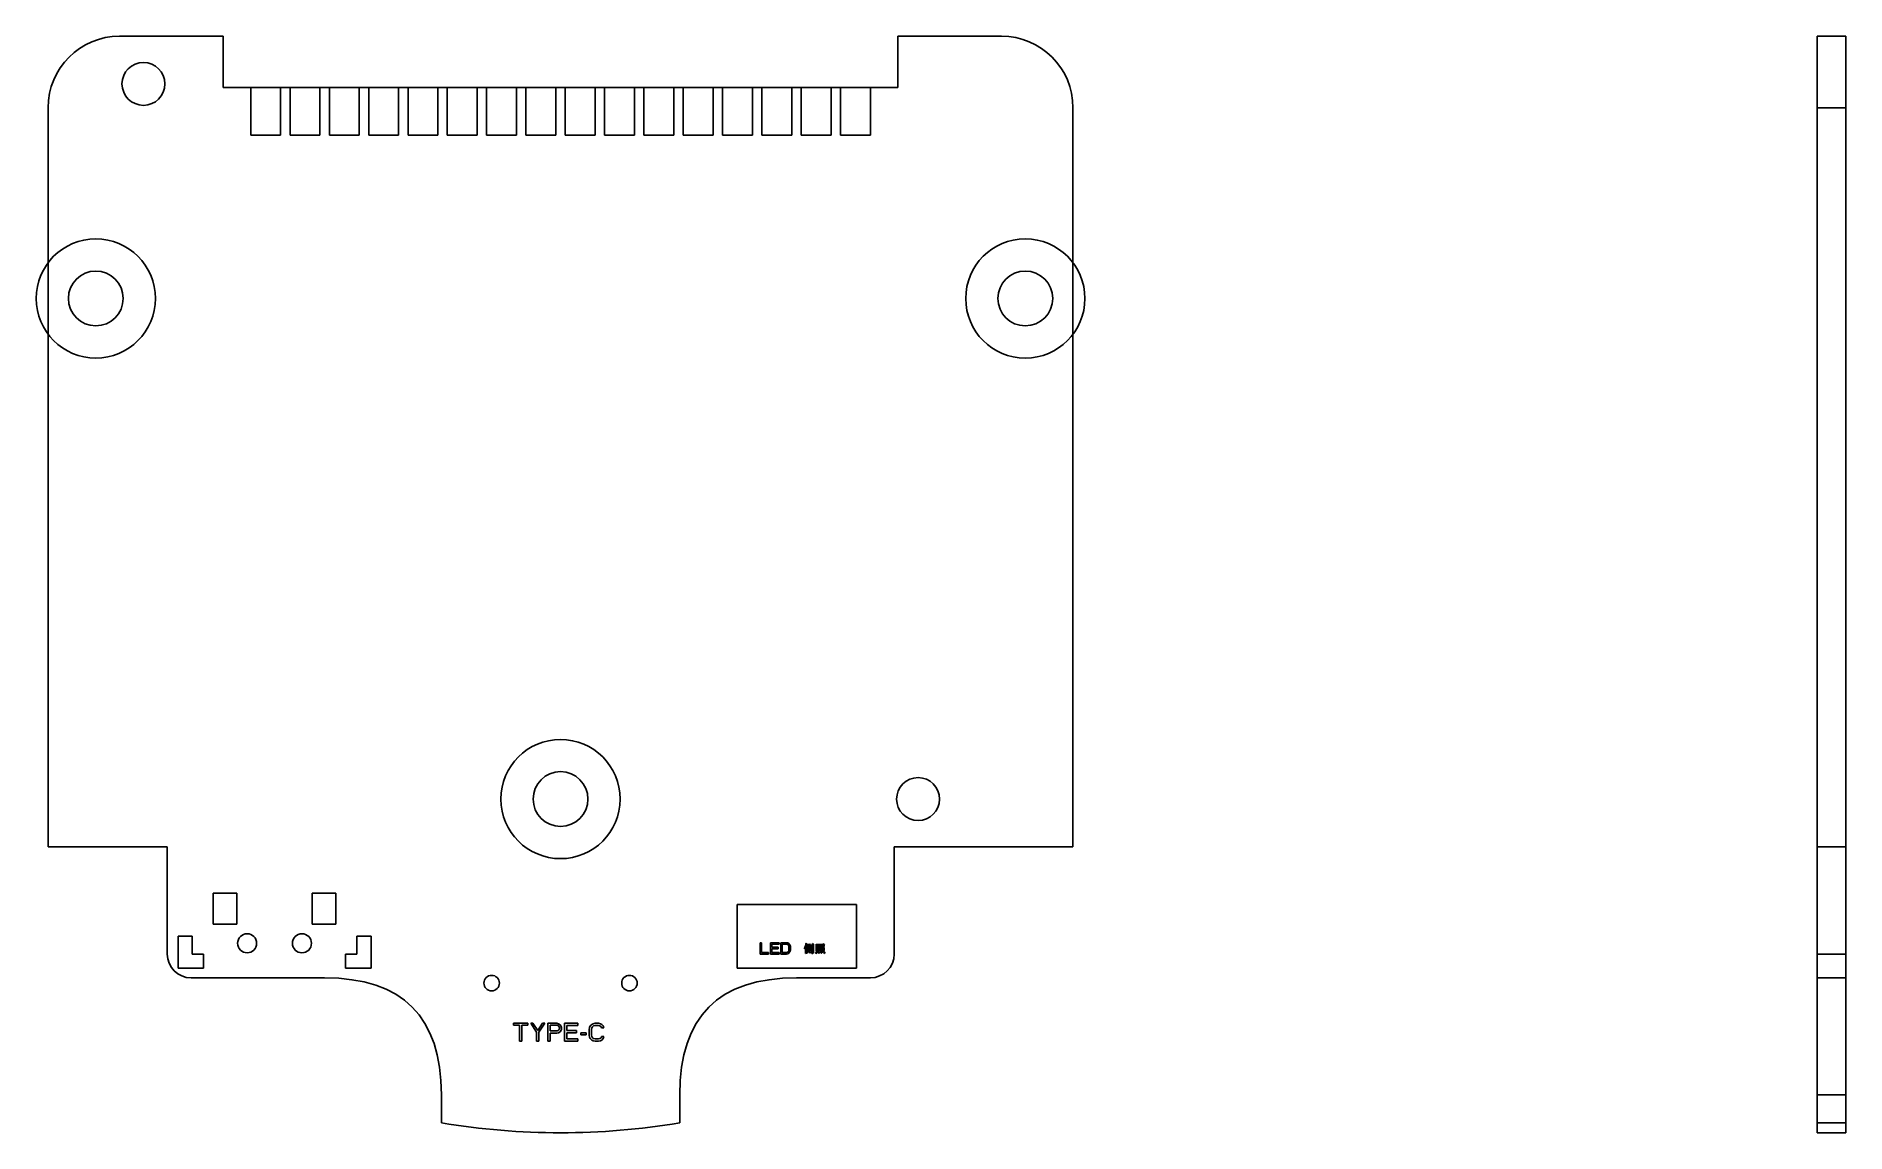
# Model space of a CAD drawing. Header units: millimetres. Extents: x 218 to 294, y 93.5 to 139.5.
import ezdxf

# ---------------------------------------------------------------- set-up
doc = ezdxf.new("R2010")
doc.units = ezdxf.units.MM

msp = doc.modelspace()

# ---------------------------------------------------------------- linework, layer by layer
at = {"color": 7, "linetype": 'Continuous'}
for p, q in [((225.895, 139.522), (221.545, 139.522)), ((225.895, 139.522), (225.895, 137.372)), ((254.195, 139.522), (254.195, 137.372)), ((258.545, 139.522), (254.195, 139.522)), ((292.772, 129.818), (292.772, 139.522)), ((292.772, 139.522), (293.972, 139.522)), ((293.972, 93.523), (293.972, 139.522)), ((225.895, 137.372), (227.045, 137.372)), ((228.295, 137.372), (228.695, 137.372)), ((229.945, 137.372), (230.345, 137.372)), ((231.595, 137.372), (231.995, 137.372)), ((233.245, 137.372), (233.645, 137.372)), ((234.895, 137.372), (235.295, 137.372)), ((236.545, 137.372), (236.945, 137.372)), ((238.195, 137.372), (238.595, 137.372)), ((239.845, 137.372), (240.245, 137.372)), ((241.495, 137.372), (241.895, 137.372)), ((243.145, 137.372), (243.545, 137.372)), ((244.795, 137.372), (245.195, 137.372)), ((246.445, 137.372), (246.845, 137.372)), ((248.095, 137.372), (248.495, 137.372)), ((249.745, 137.372), (250.145, 137.372)), ((251.395, 137.372), (251.795, 137.372)), ((253.045, 137.372), (254.195, 137.372)), ((218.545, 136.522), (218.545, 105.522)), ((261.545, 105.522), (261.545, 136.522)), ((292.772, 136.522), (293.972, 136.522)), ((292.772, 93.523), (292.772, 127.227)), ((218.545, 105.522), (223.545, 105.522)), ((223.545, 105.522), (223.545, 101.022)), ((261.545, 105.522), (254.045, 105.522)), ((254.045, 105.522), (254.045, 101.022)), ((293.972, 105.522), (292.772, 105.522)), ((293.972, 101.022), (292.772, 101.022)), ((224.545, 100.022), (230.145, 100.022)), ((293.972, 100.022), (292.772, 100.022)), ((235.045, 93.942), (235.045, 95.122)), ((245.045, 93.942), (245.045, 95.122)), ((292.772, 95.122), (293.972, 95.122)), ((293.972, 93.942), (292.772, 93.942)), ((293.972, 93.522), (292.772, 93.522))]:
    msp.add_line(p, q, dxfattribs=at)
at = {"color": 4, "linetype": 'Continuous'}
for p, q in [((227.045, 135.372), (227.045, 137.372)), ((227.045, 137.372), (228.295, 137.372)), ((228.295, 137.372), (228.295, 135.372)), ((228.695, 135.372), (228.695, 137.372)), ((228.695, 137.372), (229.945, 137.372)), ((229.945, 137.372), (229.945, 135.372)), ((230.345, 135.372), (230.345, 137.372)), ((230.345, 137.372), (231.595, 137.372)), ((231.595, 137.372), (231.595, 135.372)), ((231.995, 135.372), (231.995, 137.372)), ((231.995, 137.372), (233.245, 137.372)), ((233.245, 137.372), (233.245, 135.372)), ((233.645, 135.372), (233.645, 137.372)), ((233.645, 137.372), (234.895, 137.372)), ((234.895, 137.372), (234.895, 135.372)), ((235.295, 135.372), (235.295, 137.372)), ((235.295, 137.372), (236.545, 137.372)), ((236.545, 137.372), (236.545, 135.372)), ((236.945, 135.372), (236.945, 137.372)), ((236.945, 137.372), (238.195, 137.372)), ((238.195, 137.372), (238.195, 135.372)), ((238.595, 135.372), (238.595, 137.372)), ((238.595, 137.372), (239.845, 137.372)), ((239.845, 137.372), (239.845, 135.372)), ((240.245, 135.372), (240.245, 137.372)), ((240.245, 137.372), (241.495, 137.372)), ((241.495, 137.372), (241.495, 135.372)), ((241.895, 135.372), (241.895, 137.372)), ((241.895, 137.372), (243.145, 137.372)), ((243.145, 137.372), (243.145, 135.372)), ((243.545, 135.372), (243.545, 137.372)), ((243.545, 137.372), (244.795, 137.372)), ((244.795, 137.372), (244.795, 135.372)), ((245.195, 135.372), (245.195, 137.372)), ((245.195, 137.372), (246.445, 137.372)), ((246.445, 137.372), (246.445, 135.372)), ((246.845, 135.372), (246.845, 137.372)), ((246.845, 137.372), (248.095, 137.372)), ((248.095, 137.372), (248.095, 135.372)), ((248.495, 135.372), (248.495, 137.372)), ((248.495, 137.372), (249.745, 137.372)), ((249.745, 137.372), (249.745, 135.372)), ((250.145, 135.372), (250.145, 137.372)), ((250.145, 137.372), (251.395, 137.372)), ((251.395, 137.372), (251.395, 135.372)), ((251.795, 135.372), (251.795, 137.372)), ((251.795, 137.372), (253.045, 137.372)), ((253.045, 137.372), (253.045, 135.372)), ((228.295, 135.372), (227.045, 135.372)), ((229.945, 135.372), (228.695, 135.372)), ((231.595, 135.372), (230.345, 135.372)), ((233.245, 135.372), (231.995, 135.372)), ((234.895, 135.372), (233.645, 135.372)), ((236.545, 135.372), (235.295, 135.372)), ((238.195, 135.372), (236.945, 135.372)), ((239.845, 135.372), (238.595, 135.372)), ((241.495, 135.372), (240.245, 135.372)), ((243.145, 135.372), (241.895, 135.372)), ((244.795, 135.372), (243.545, 135.372)), ((246.445, 135.372), (245.195, 135.372)), ((248.095, 135.372), (246.845, 135.372)), ((249.745, 135.372), (248.495, 135.372)), ((251.395, 135.372), (250.145, 135.372)), ((253.045, 135.372), (251.795, 135.372)), ((292.772, 127.227), (292.772, 129.818))]:
    msp.add_line(p, q, dxfattribs=at)
at = {"color": 1, "linetype": 'Continuous'}
for p, q in [((225.47, 103.572), (225.47, 102.272)), ((226.47, 103.572), (225.47, 103.572)), ((226.47, 102.272), (226.47, 103.572)), ((229.62, 103.572), (230.62, 103.572)), ((229.62, 102.272), (229.62, 103.572)), ((230.62, 103.572), (230.62, 102.272)), ((252.459, 103.096), (247.459, 103.096)), ((247.459, 103.096), (247.459, 100.422)), ((252.459, 100.422), (252.459, 103.096)), ((223.995, 101.772), (223.995, 100.422)), ((224.595, 101.772), (223.995, 101.772)), ((224.595, 101.022), (224.595, 101.772)), ((225.47, 102.272), (226.47, 102.272)), ((230.62, 102.272), (229.62, 102.272)), ((231.495, 101.772), (232.095, 101.772)), ((231.495, 101.022), (231.495, 101.772)), ((232.095, 101.772), (232.095, 100.422)), ((225.07, 101.022), (224.595, 101.022)), ((225.07, 100.422), (225.07, 101.022)), ((231.02, 101.022), (231.495, 101.022)), ((231.02, 100.422), (231.02, 101.022)), ((248.42, 101.497), (248.479, 101.497)), ((248.42, 101.022), (248.42, 101.497)), ((248.776, 101.022), (248.42, 101.022)), ((248.479, 101.497), (248.479, 101.083)), ((248.479, 101.083), (248.776, 101.083)), ((248.776, 101.083), (248.776, 101.022)), ((248.855, 101.497), (249.212, 101.497)), ((248.855, 101.022), (248.855, 101.497)), ((249.212, 101.022), (248.855, 101.022)), ((249.212, 101.437), (248.915, 101.437)), ((248.915, 101.437), (248.915, 101.305)), ((248.915, 101.305), (249.172, 101.305)), ((249.172, 101.245), (248.915, 101.245)), ((248.915, 101.245), (248.915, 101.083)), ((248.915, 101.083), (249.212, 101.083)), ((249.172, 101.305), (249.172, 101.245)), ((249.212, 101.497), (249.212, 101.437)), ((249.212, 101.083), (249.212, 101.022)), ((249.291, 101.497), (249.528, 101.497)), ((249.291, 101.022), (249.291, 101.497)), ((249.528, 101.022), (249.291, 101.022)), ((249.35, 101.437), (249.528, 101.437)), ((249.35, 101.083), (249.35, 101.437)), ((249.528, 101.083), (249.35, 101.083)), ((249.528, 101.497), (249.578, 101.487)), ((249.528, 101.437), (249.568, 101.427)), ((249.568, 101.093), (249.528, 101.083)), ((249.578, 101.033), (249.528, 101.022)), ((249.568, 101.427), (249.598, 101.407)), ((249.598, 101.113), (249.568, 101.093)), ((249.578, 101.487), (249.617, 101.467)), ((249.617, 101.053), (249.578, 101.033)), ((249.598, 101.407), (249.617, 101.376)), ((249.617, 101.144), (249.598, 101.113)), ((249.617, 101.467), (249.657, 101.427)), ((249.617, 101.376), (249.627, 101.336)), ((249.627, 101.184), (249.617, 101.144)), ((249.657, 101.093), (249.617, 101.053)), ((249.627, 101.336), (249.627, 101.184)), ((249.657, 101.427), (249.677, 101.386)), ((249.677, 101.134), (249.657, 101.093)), ((249.677, 101.386), (249.687, 101.336)), ((249.687, 101.184), (249.677, 101.134)), ((249.687, 101.336), (249.687, 101.184)), ((250.263, 101.241), (250.294, 101.301)), ((250.271, 101.234), (250.263, 101.241)), ((250.316, 101.294), (250.271, 101.234)), ((250.294, 101.301), (250.316, 101.369)), ((250.316, 101.369), (250.339, 101.43)), ((250.316, 101.053), (250.316, 101.294)), ((250.324, 101.045), (250.316, 101.053)), ((250.384, 101.09), (250.324, 101.045)), ((250.339, 101.43), (250.346, 101.475)), ((250.377, 101.422), (250.339, 101.339)), ((250.339, 101.339), (250.361, 101.324)), ((250.346, 101.475), (250.384, 101.445)), ((250.361, 101.317), (250.354, 101.301)), ((250.354, 101.06), (250.354, 101.301)), ((250.361, 101.053), (250.354, 101.06)), ((250.361, 101.324), (250.361, 101.317)), ((250.414, 101.09), (250.361, 101.053)), ((250.384, 101.437), (250.377, 101.422)), ((250.384, 101.158), (250.384, 101.445)), ((250.384, 101.437), (250.414, 101.422)), ((250.392, 101.151), (250.384, 101.158)), ((250.384, 101.09), (250.407, 101.12)), ((250.414, 101.166), (250.392, 101.151)), ((250.407, 101.12), (250.429, 101.158)), ((250.414, 101.422), (250.49, 101.422)), ((250.497, 101.399), (250.414, 101.399)), ((250.414, 101.399), (250.414, 101.166)), ((250.437, 101.113), (250.414, 101.09)), ((250.429, 101.158), (250.437, 101.211)), ((250.437, 101.377), (250.482, 101.354)), ((250.437, 101.211), (250.437, 101.377)), ((250.452, 101.143), (250.437, 101.113)), ((250.475, 101.128), (250.452, 101.143)), ((250.467, 101.203), (250.46, 101.158)), ((250.46, 101.158), (250.52, 101.128)), ((250.482, 101.347), (250.467, 101.332)), ((250.467, 101.332), (250.467, 101.203)), ((250.49, 101.113), (250.475, 101.128)), ((250.482, 101.354), (250.482, 101.347)), ((250.49, 101.422), (250.497, 101.445)), ((250.505, 101.068), (250.49, 101.113)), ((250.497, 101.445), (250.497, 101.437)), ((250.497, 101.437), (250.535, 101.415)), ((250.497, 101.166), (250.497, 101.399)), ((250.527, 101.181), (250.497, 101.166)), ((250.512, 101.06), (250.505, 101.068)), ((250.52, 101.06), (250.512, 101.06)), ((250.52, 101.128), (250.527, 101.12)), ((250.535, 101.083), (250.52, 101.06)), ((250.535, 101.407), (250.527, 101.399)), ((250.527, 101.399), (250.527, 101.181)), ((250.527, 101.12), (250.535, 101.105)), ((250.535, 101.415), (250.535, 101.407)), ((250.535, 101.105), (250.535, 101.083)), ((250.558, 101.407), (250.595, 101.384)), ((250.558, 101.151), (250.558, 101.407)), ((250.588, 101.158), (250.558, 101.151)), ((250.558, 101.09), (250.618, 101.09)), ((250.565, 101.083), (250.558, 101.09)), ((250.588, 101.068), (250.565, 101.083)), ((250.595, 101.377), (250.588, 101.362)), ((250.588, 101.362), (250.588, 101.158)), ((250.595, 101.06), (250.588, 101.068)), ((250.595, 101.384), (250.595, 101.377)), ((250.595, 101.045), (250.595, 101.06)), ((250.61, 101.045), (250.595, 101.045)), ((250.64, 101.06), (250.61, 101.045)), ((250.618, 101.46), (250.663, 101.437)), ((250.618, 101.09), (250.618, 101.46)), ((250.648, 101.068), (250.64, 101.06)), ((250.656, 101.083), (250.648, 101.068)), ((250.663, 101.43), (250.656, 101.415)), ((250.656, 101.415), (250.656, 101.083)), ((250.663, 101.437), (250.663, 101.43)), ((250.738, 101.068), (250.746, 101.083)), ((250.746, 101.053), (250.738, 101.068)), ((250.746, 101.083), (250.761, 101.09)), ((250.761, 101.045), (250.746, 101.053)), ((250.761, 101.09), (250.776, 101.105)), ((250.784, 101.06), (250.761, 101.045)), ((250.776, 101.437), (250.806, 101.415)), ((250.776, 101.158), (250.776, 101.437)), ((250.784, 101.151), (250.776, 101.158)), ((250.776, 101.105), (250.799, 101.151)), ((250.814, 101.173), (250.784, 101.151)), ((250.799, 101.075), (250.784, 101.06)), ((250.799, 101.151), (250.806, 101.151)), ((250.806, 101.098), (250.799, 101.075)), ((250.806, 101.415), (250.859, 101.415)), ((250.806, 101.151), (250.806, 101.098)), ((250.814, 101.399), (250.859, 101.399)), ((250.814, 101.317), (250.814, 101.399)), ((250.859, 101.317), (250.814, 101.317)), ((250.814, 101.294), (250.859, 101.294)), ((250.814, 101.218), (250.814, 101.294)), ((250.859, 101.218), (250.814, 101.218)), ((250.859, 101.203), (250.814, 101.203)), ((250.814, 101.203), (250.814, 101.173)), ((250.859, 101.415), (250.882, 101.437)), ((250.859, 101.399), (250.859, 101.317)), ((250.859, 101.294), (250.859, 101.218)), ((250.859, 101.181), (250.859, 101.203)), ((250.867, 101.173), (250.859, 101.181)), ((250.859, 101.151), (250.867, 101.151)), ((250.867, 101.128), (250.859, 101.151)), ((250.897, 101.188), (250.867, 101.173)), ((250.867, 101.151), (250.912, 101.098)), ((250.874, 101.09), (250.867, 101.128)), ((250.874, 101.053), (250.874, 101.09)), ((250.882, 101.053), (250.874, 101.053)), ((250.882, 101.437), (250.912, 101.407)), ((250.912, 101.068), (250.882, 101.053)), ((250.912, 101.407), (250.897, 101.392)), ((250.897, 101.392), (250.897, 101.188)), ((250.904, 101.286), (250.935, 101.317)), ((250.904, 101.279), (250.904, 101.286)), ((250.927, 101.286), (250.904, 101.279)), ((250.912, 101.422), (251.07, 101.422)), ((250.919, 101.407), (250.912, 101.422)), ((250.912, 101.098), (250.912, 101.068)), ((250.972, 101.407), (250.919, 101.407)), ((250.965, 101.309), (250.927, 101.286)), ((250.935, 101.317), (250.965, 101.362)), ((250.942, 101.286), (251.063, 101.286)), ((250.942, 101.158), (250.942, 101.286)), ((250.972, 101.173), (250.942, 101.158)), ((250.957, 101.158), (250.965, 101.158)), ((250.957, 101.151), (250.957, 101.158)), ((250.965, 101.136), (250.957, 101.151)), ((250.965, 101.362), (250.972, 101.407)), ((250.987, 101.354), (250.965, 101.309)), ((250.965, 101.158), (251.01, 101.12)), ((250.972, 101.098), (250.965, 101.136)), ((250.972, 101.271), (251.063, 101.271)), ((250.972, 101.203), (250.972, 101.271)), ((251.063, 101.203), (250.972, 101.203)), ((251.063, 101.181), (250.972, 101.181)), ((250.972, 101.181), (250.972, 101.173)), ((250.972, 101.075), (250.972, 101.098)), ((250.98, 101.06), (250.972, 101.075)), ((250.995, 101.06), (250.98, 101.06)), ((251.002, 101.407), (250.987, 101.354)), ((251.017, 101.083), (250.995, 101.06)), ((251.07, 101.407), (251.002, 101.407)), ((251.002, 101.347), (251.063, 101.347)), ((251.01, 101.339), (251.002, 101.347)), ((251.033, 101.324), (251.01, 101.339)), ((251.01, 101.12), (251.017, 101.105)), ((251.017, 101.105), (251.017, 101.083)), ((251.04, 101.317), (251.033, 101.324)), ((251.04, 101.301), (251.04, 101.317)), ((251.048, 101.294), (251.04, 101.301)), ((251.04, 101.158), (251.1, 101.128)), ((251.04, 101.151), (251.04, 101.158)), ((251.055, 101.128), (251.04, 101.151)), ((251.078, 101.317), (251.048, 101.294)), ((251.085, 101.09), (251.055, 101.128)), ((251.063, 101.347), (251.07, 101.407)), ((251.063, 101.286), (251.078, 101.301)), ((251.063, 101.271), (251.063, 101.203)), ((251.063, 101.173), (251.063, 101.181)), ((251.078, 101.166), (251.063, 101.173)), ((251.07, 101.422), (251.085, 101.445)), ((251.1, 101.339), (251.078, 101.317)), ((251.078, 101.301), (251.085, 101.301)), ((251.1, 101.173), (251.078, 101.166)), ((251.085, 101.445), (251.093, 101.445)), ((251.085, 101.301), (251.115, 101.279)), ((251.1, 101.068), (251.085, 101.09)), ((251.093, 101.445), (251.123, 101.415)), ((251.108, 101.399), (251.1, 101.339)), ((251.115, 101.279), (251.1, 101.264)), ((251.1, 101.264), (251.1, 101.173)), ((251.1, 101.128), (251.131, 101.105)), ((251.1, 101.053), (251.1, 101.068)), ((251.108, 101.045), (251.1, 101.053)), ((251.123, 101.415), (251.108, 101.399)), ((251.131, 101.06), (251.108, 101.045)), ((251.131, 101.105), (251.138, 101.083)), ((251.138, 101.083), (251.131, 101.06)), ((223.995, 100.422), (225.07, 100.422)), ((232.095, 100.422), (231.02, 100.422)), ((247.459, 100.422), (252.459, 100.422)), ((253.045, 100.022), (249.945, 100.022)), ((238.074, 98.115), (238.668, 98.115)), ((238.074, 98.035), (238.074, 98.115)), ((238.324, 98.035), (238.074, 98.035)), ((238.324, 97.365), (238.324, 98.035)), ((238.668, 98.035), (238.418, 98.035)), ((238.418, 98.035), (238.418, 97.365)), ((238.668, 98.115), (238.668, 98.035)), ((238.793, 98.115), (238.887, 98.115)), ((239.043, 97.748), (238.793, 98.115)), ((238.887, 98.115), (239.09, 97.812)), ((239.09, 97.812), (239.293, 98.115)), ((239.387, 98.115), (239.137, 97.748)), ((239.293, 98.115), (239.387, 98.115)), ((239.512, 98.115), (239.887, 98.115)), ((239.512, 97.365), (239.512, 98.115)), ((239.902, 98.035), (239.605, 98.035)), ((239.605, 98.035), (239.605, 97.796)), ((239.887, 98.115), (239.965, 98.099)), ((239.949, 98.019), (239.902, 98.035)), ((239.98, 97.988), (239.949, 98.019)), ((239.965, 98.099), (240.027, 98.051)), ((239.996, 97.94), (239.98, 97.988)), ((240.027, 98.051), (240.074, 97.988)), ((240.074, 97.988), (240.09, 97.94)), ((240.215, 98.115), (240.777, 98.115)), ((240.215, 97.365), (240.215, 98.115)), ((240.777, 98.019), (240.308, 98.019)), ((240.308, 98.019), (240.308, 97.812)), ((240.777, 98.115), (240.777, 98.019)), ((241.262, 97.94), (241.293, 98.004)), ((241.293, 98.004), (241.355, 98.067)), ((241.355, 98.067), (241.418, 98.099)), ((241.387, 97.972), (241.355, 97.924)), ((241.433, 98.004), (241.387, 97.972)), ((241.418, 98.099), (241.496, 98.115)), ((241.496, 98.019), (241.433, 98.004)), ((241.496, 98.115), (241.637, 98.115)), ((241.637, 98.019), (241.496, 98.019)), ((241.637, 98.115), (241.715, 98.099)), ((241.699, 98.004), (241.637, 98.019)), ((241.746, 97.972), (241.699, 98.004)), ((241.715, 98.099), (241.777, 98.067)), ((241.762, 97.924), (241.746, 97.972)), ((241.777, 98.067), (241.84, 98.004)), ((241.84, 98.004), (241.855, 97.924)), ((238.418, 97.365), (238.324, 97.365)), ((239.043, 97.365), (239.043, 97.748)), ((239.137, 97.365), (239.043, 97.365)), ((239.137, 97.748), (239.137, 97.365)), ((239.605, 97.365), (239.512, 97.365)), ((239.605, 97.796), (239.902, 97.796)), ((239.887, 97.7), (239.605, 97.7)), ((239.605, 97.7), (239.605, 97.365)), ((239.965, 97.716), (239.887, 97.7)), ((239.902, 97.796), (239.949, 97.812)), ((239.949, 97.812), (239.98, 97.844)), ((240.027, 97.764), (239.965, 97.716)), ((239.98, 97.844), (239.996, 97.892)), ((239.996, 97.892), (239.996, 97.94)), ((240.074, 97.828), (240.027, 97.764)), ((240.09, 97.876), (240.074, 97.828)), ((240.09, 97.94), (240.09, 97.876)), ((240.777, 97.365), (240.215, 97.365)), ((240.308, 97.812), (240.715, 97.812)), ((240.715, 97.716), (240.308, 97.716)), ((240.308, 97.716), (240.308, 97.461)), ((240.308, 97.461), (240.777, 97.461)), ((240.715, 97.812), (240.715, 97.716)), ((240.777, 97.461), (240.777, 97.365)), ((240.902, 97.716), (241.121, 97.716)), ((240.902, 97.637), (240.902, 97.716)), ((241.121, 97.637), (240.902, 97.637)), ((241.121, 97.716), (241.121, 97.637)), ((241.246, 97.86), (241.262, 97.94)), ((241.246, 97.621), (241.246, 97.86)), ((241.262, 97.541), (241.246, 97.621)), ((241.293, 97.477), (241.262, 97.541)), ((241.355, 97.413), (241.293, 97.477)), ((241.355, 97.924), (241.34, 97.86)), ((241.34, 97.86), (241.34, 97.621)), ((241.34, 97.621), (241.355, 97.557)), ((241.355, 97.557), (241.387, 97.509)), ((241.418, 97.381), (241.355, 97.413)), ((241.387, 97.509), (241.433, 97.477)), ((241.496, 97.365), (241.418, 97.381)), ((241.433, 97.477), (241.496, 97.461)), ((241.496, 97.461), (241.637, 97.461)), ((241.637, 97.365), (241.496, 97.365)), ((241.637, 97.461), (241.699, 97.477)), ((241.715, 97.381), (241.637, 97.365)), ((241.699, 97.477), (241.746, 97.509)), ((241.777, 97.413), (241.715, 97.381)), ((241.746, 97.509), (241.762, 97.557)), ((241.855, 97.924), (241.762, 97.924)), ((241.762, 97.557), (241.855, 97.557)), ((241.84, 97.477), (241.777, 97.413)), ((241.855, 97.557), (241.84, 97.477))]:
    msp.add_line(p, q, dxfattribs=at)
at = {"color": 7, "linetype": 'Continuous'}
for centre, radius in [((222.545, 137.522), 0.9), ((220.545, 128.522), 1.15), ((259.545, 128.522), 1.15), ((240.045, 107.522), 1.15), ((255.045, 107.522), 0.9)]:
    msp.add_circle(centre, radius, dxfattribs=at)
at = {"color": 4, "linetype": 'Continuous'}
for centre in [(220.545, 128.522), (259.545, 128.522), (240.045, 107.522)]:
    msp.add_circle(centre, 2.5, dxfattribs=at)
at = {"color": 1, "linetype": 'Continuous'}
for centre, radius in [((226.895, 101.472), 0.4), ((229.195, 101.472), 0.4), ((237.155, 99.802), 0.325), ((242.935, 99.802), 0.325)]:
    msp.add_circle(centre, radius, dxfattribs=at)
at = {"color": 7, "linetype": 'Continuous'}
for centre, radius, start, end in [((221.545, 136.522), 3, 90, 180), ((258.545, 136.522), 3, 0, 90), ((224.545, 101.022), 1, 180, 270), ((253.045, 101.022), 1, 270, 0), ((240.045, 123.522), 30, 260.40593, 279.59407)]:
    msp.add_arc(centre, radius, start, end, dxfattribs=at)
for points in [[(230.145, 100.022), (233.411, 100.022), (235.045, 98.389), (235.045, 95.122)], [(245.045, 95.122), (245.045, 98.389), (246.678, 100.022), (249.945, 100.022)]]:
    msp.add_open_spline(points, degree=3, dxfattribs=at)

doc.saveas('drawing.dxf')
